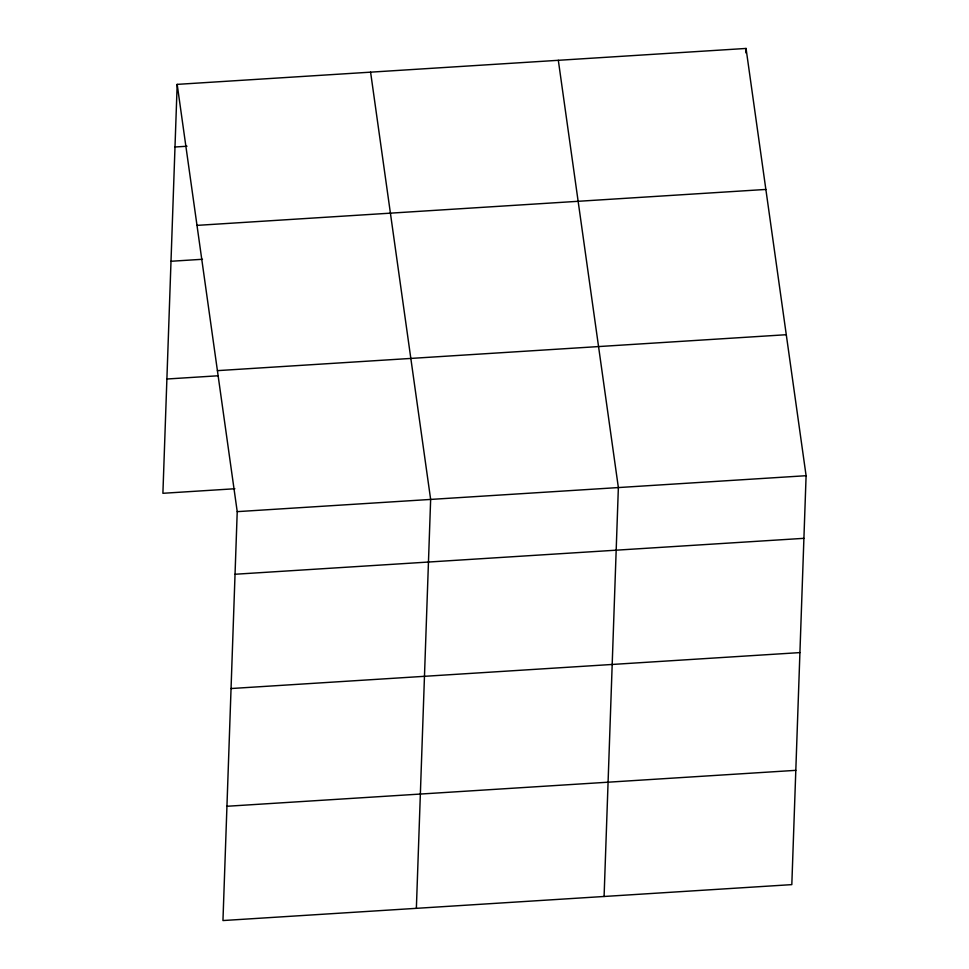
<?xml version="1.0" encoding="UTF-8"?>
<svg xmlns="http://www.w3.org/2000/svg" width="969" height="969" viewBox="0 0 969 969"><rect width="100%" height="100%" fill="white"/><g stroke="black" fill="none" stroke-linecap="round" stroke-linejoin="round"><path stroke-width="1.45" d="M177.182 84.376L237.223 511.644L222.955 920.55L791.818 884.624L806.099 475.706L746.045 48.45L177.182 84.376L162.901 493.294L234.873 488.751M416.367 908.328L430.648 499.423L370.594 72.166M604.087 896.482L618.367 487.564L558.326 60.308M745.9 52.92L746.045 48.45M174.989 146.997L186.993 146.234M196.998 225.377L765.861 189.44M171.004 261.267L202.485 259.28M217.407 370.642L786.283 334.717M166.898 379.012L217.868 375.79M237.223 511.644L806.099 475.706M235.043 574.254L803.907 538.328M231.046 688.535L799.922 652.597M226.94 806.269L795.815 770.343"/></g></svg>
